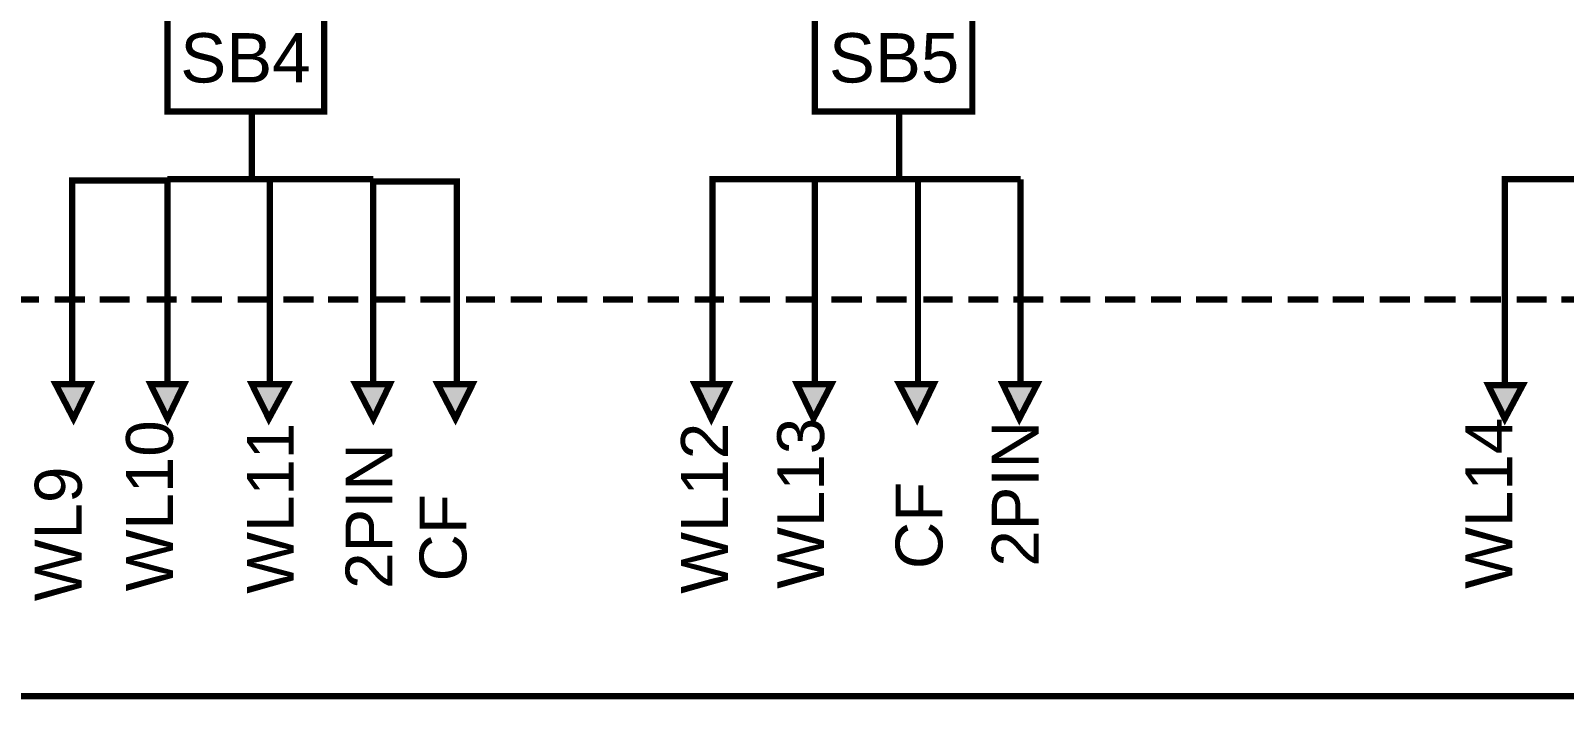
# Model space of a CAD drawing. Header units: millimetres. Extents: x 6 to 291, y 33 to 187.
# Drawn here: x 112.9 to 175.1, y 33.1 to 60.2 of the extents above; entities that cross this region are included whole.
import ezdxf

# ---------------------------------------------------------------- set-up
doc = ezdxf.new("R2010")
doc.units = ezdxf.units.MM
for name, color, linetype in [('H', 251, 'Continuous'), ('P', 255, 'Continuous'), ('T', 255, 'Continuous')]:
    doc.layers.add(name, color=color, linetype=linetype)
doc.styles.get("Standard").update_dxf_attribs({"font": 'arial.ttf'})

msp = doc.modelspace()

# ---------------------------------------------------------------- hatches: boundary and pattern name
at = {"layer": 'H', "linetype": 'Continuous'}
for points in [[(114.67, 44.503), (113.947, 45.896), (115.341, 45.896), (114.67, 44.503)], [(118.48, 44.503), (117.793, 45.896), (119.151, 45.896), (118.48, 44.503)], [(122.59, 44.503), (121.902, 45.896), (123.349, 45.896), (122.59, 44.503)], [(126.824, 44.503), (126.1, 45.896), (127.494, 45.896), (126.824, 44.503)], [(130.157, 44.503), (129.434, 45.896), (130.845, 45.896), (130.157, 44.503)], [(140.529, 44.503), (139.859, 45.896), (141.217, 45.896), (140.529, 44.503)], [(144.674, 44.503), (144.004, 45.896), (145.397, 45.896), (144.674, 44.503)], [(148.872, 44.503), (148.149, 45.896), (149.543, 45.896), (148.872, 44.503)], [(153.017, 44.503), (152.347, 45.896), (153.741, 45.896), (153.017, 44.503)], [(172.702, 44.503), (172.032, 45.861), (173.426, 45.861), (172.702, 44.503)]]:
    msp.add_hatch(color=256, dxfattribs=at).paths.add_polyline_path(points)

# ---------------------------------------------------------------- linework, layer by layer
at = {"layer": 'P', "const_width": 0.254}
for points in [[(6.209, 186.796), (291.289, 186.796), (291.289, 33.249), (6.209, 33.249), (6.209, 186.796)], [(118.48, 61.278), (124.83, 61.278), (124.83, 56.956), (118.48, 56.956), (118.48, 61.278)], [(144.727, 61.278), (151.112, 61.278), (151.112, 56.956), (144.727, 56.956), (144.727, 61.278)], [(121.902, 56.956), (121.902, 54.204)], [(148.149, 56.956), (148.149, 54.204)], [(118.48, 54.151), (114.618, 54.151), (114.618, 53.904)], [(114.618, 54.081), (114.618, 45.949)], [(118.48, 54.204), (118.48, 45.896)], [(126.824, 54.204), (118.48, 54.204)], [(122.626, 54.204), (122.626, 45.896)], [(126.771, 54.116), (130.21, 54.116), (130.21, 45.949)], [(126.824, 54.204), (126.824, 45.896)], [(140.582, 45.896), (140.582, 54.204), (148.908, 54.204), (153.07, 54.204)], [(144.727, 54.204), (144.727, 45.896)], [(148.908, 54.204), (148.908, 45.896)], [(153.07, 54.204), (153.07, 45.896)], [(176.265, 54.204), (172.579, 54.204)], [(172.702, 54.151), (172.702, 45.861)], [(112.042, 49.336), (113.277, 49.336)], [(113.912, 49.336), (115.129, 49.336)], [(115.729, 49.336), (116.946, 49.336)], [(117.634, 49.336), (118.851, 49.336)], [(119.451, 49.336), (120.685, 49.336)], [(121.32, 49.336), (122.537, 49.336)], [(123.172, 49.336), (124.407, 49.336)], [(124.989, 49.336), (126.224, 49.336)], [(126.859, 49.336), (128.129, 49.336)], [(128.729, 49.336), (129.946, 49.336)], [(130.581, 49.336), (131.763, 49.336)], [(132.398, 49.336), (133.668, 49.336)], [(134.267, 49.336), (135.502, 49.336)], [(136.137, 49.336), (137.354, 49.336)], [(137.954, 49.336), (139.224, 49.336)], [(139.859, 49.336), (141.041, 49.336)], [(141.676, 49.336), (142.91, 49.336)], [(143.545, 49.336), (144.762, 49.336)], [(145.397, 49.336), (146.632, 49.336)], [(147.214, 49.336), (148.449, 49.336)], [(149.119, 49.336), (150.319, 49.336)], [(150.954, 49.336), (152.171, 49.336)], [(152.77, 49.336), (153.988, 49.336)], [(154.675, 49.336), (155.893, 49.336)], [(156.492, 49.336), (157.727, 49.336)], [(158.362, 49.336), (159.579, 49.336)], [(160.179, 49.336), (161.449, 49.336)], [(162.031, 49.336), (163.266, 49.336)], [(163.901, 49.336), (165.135, 49.336)], [(165.717, 49.336), (166.987, 49.336)], [(167.622, 49.336), (168.857, 49.336)], [(169.439, 49.336), (170.709, 49.336)], [(171.309, 49.336), (172.544, 49.336)], [(173.179, 49.336), (174.396, 49.336)], [(174.995, 49.336), (176.265, 49.336)], [(114.67, 44.503), (115.341, 45.896), (113.947, 45.896), (114.67, 44.503)], [(113.947, 45.896), (115.341, 45.896), (114.67, 44.503), (113.947, 45.896)], [(118.48, 44.503), (119.151, 45.896), (117.793, 45.896), (118.48, 44.503)], [(117.793, 45.896), (119.151, 45.896), (118.48, 44.503), (117.793, 45.896)], [(122.59, 44.503), (123.349, 45.896), (121.902, 45.896), (122.59, 44.503)], [(121.902, 45.896), (123.349, 45.896), (122.59, 44.503), (121.902, 45.896)], [(126.824, 44.503), (127.494, 45.896), (126.1, 45.896), (126.824, 44.503)], [(126.1, 45.896), (127.494, 45.896), (126.824, 44.503), (126.1, 45.896)], [(130.157, 44.503), (130.845, 45.896), (129.434, 45.896), (130.157, 44.503)], [(129.434, 45.896), (130.845, 45.896), (130.157, 44.503), (129.434, 45.896)], [(140.529, 44.503), (141.217, 45.896), (139.859, 45.896), (140.529, 44.503)], [(139.859, 45.896), (141.217, 45.896), (140.529, 44.503), (139.859, 45.896)], [(144.674, 44.503), (145.397, 45.896), (144.004, 45.896), (144.674, 44.503)], [(144.004, 45.896), (145.397, 45.896), (144.674, 44.503), (144.004, 45.896)], [(148.872, 44.503), (149.543, 45.896), (148.149, 45.896), (148.872, 44.503)], [(148.149, 45.896), (149.543, 45.896), (148.872, 44.503), (148.149, 45.896)], [(153.017, 44.503), (153.741, 45.896), (152.347, 45.896), (153.017, 44.503)], [(152.347, 45.896), (153.741, 45.896), (153.017, 44.503), (152.347, 45.896)], [(172.702, 44.503), (173.426, 45.861), (172.032, 45.861), (172.702, 44.503)], [(172.032, 45.861), (173.426, 45.861), (172.702, 44.503), (172.032, 45.861)]]:
    msp.add_lwpolyline(points, dxfattribs=at)
at = {"layer": 'P'}
for points in [[(113.947, 45.896), (115.341, 45.896)], [(115.341, 45.896), (114.67, 44.503), (113.947, 45.896)], [(117.793, 45.896), (119.151, 45.896)], [(118.48, 44.503), (117.793, 45.896)], [(119.151, 45.896), (118.48, 44.503)], [(121.902, 45.896), (123.349, 45.896)], [(122.59, 44.503), (121.902, 45.896)], [(123.349, 45.896), (122.59, 44.503)], [(126.1, 45.896), (127.494, 45.896)], [(126.824, 44.503), (126.1, 45.896)], [(127.494, 45.896), (126.824, 44.503)], [(129.434, 45.896), (130.845, 45.896)], [(130.157, 44.503), (129.434, 45.896)], [(130.845, 45.896), (130.157, 44.503)], [(139.859, 45.896), (141.217, 45.896)], [(141.217, 45.896), (140.529, 44.503), (139.859, 45.896)], [(144.004, 45.896), (145.397, 45.896)], [(144.674, 44.503), (144.004, 45.896)], [(145.397, 45.896), (144.674, 44.503)], [(148.149, 45.896), (149.543, 45.896)], [(148.872, 44.503), (148.149, 45.896)], [(149.543, 45.896), (148.872, 44.503)], [(152.347, 45.896), (153.741, 45.896)], [(153.741, 45.896), (153.017, 44.503), (152.347, 45.896)], [(172.032, 45.861), (173.426, 45.861)], [(172.702, 44.503), (172.032, 45.861)], [(173.426, 45.861), (172.702, 44.503)]]:
    msp.add_lwpolyline(points, dxfattribs=at)

# ---------------------------------------------------------------- texts
at = {"layer": 'T', "char_height": 2, "attachment_point": 7}
for s, insert in [('{\\fArial|b0|i0|c0|p18;SB4}', (119, 58.1)), ('{\\fArial|b0|i0|c0|p18;SB5}', (145.3, 58.1))]:
    msp.add_mtext(s, dxfattribs=dict(at, insert=insert))
at = {"layer": 'T', "char_height": 1.9, "attachment_point": 1, "rotation": 90}
for s, insert in [('{\\fArial|b0|i0|c0|p18;WL10}', (116.8, 37.5)), ('{\\fArial|b0|i0|c0|p18;WL11}', (121.7, 37.4)), ('{\\fArial|b0|i0|c0|p18;WL12}', (139.3, 37.4)), ('{\\fArial|b0|i0|c0|p18;WL13}', (143.2, 37.6)), ('{\\fArial|b0|i0|c0|p18;2PIN}', (151.9, 38.5)), ('{\\fArial|b0|i0|c0|p18;WL14}', (171.1, 37.6)), ('{\\fArial|b0|i0|c0|p18;2PIN}', (125.7, 37.6)), ('{\\fArial|b0|i0|c0|p18;WL9}', (113.1, 37.1)), ('{\\fArial|b0|i0|c0|p18;CF}', (148, 38.4)), ('{\\fArial|b0|i0|c0|p18;CF}', (128.7, 37.9))]:
    msp.add_mtext(s, dxfattribs=dict(at, insert=insert))

doc.saveas('drawing.dxf')
